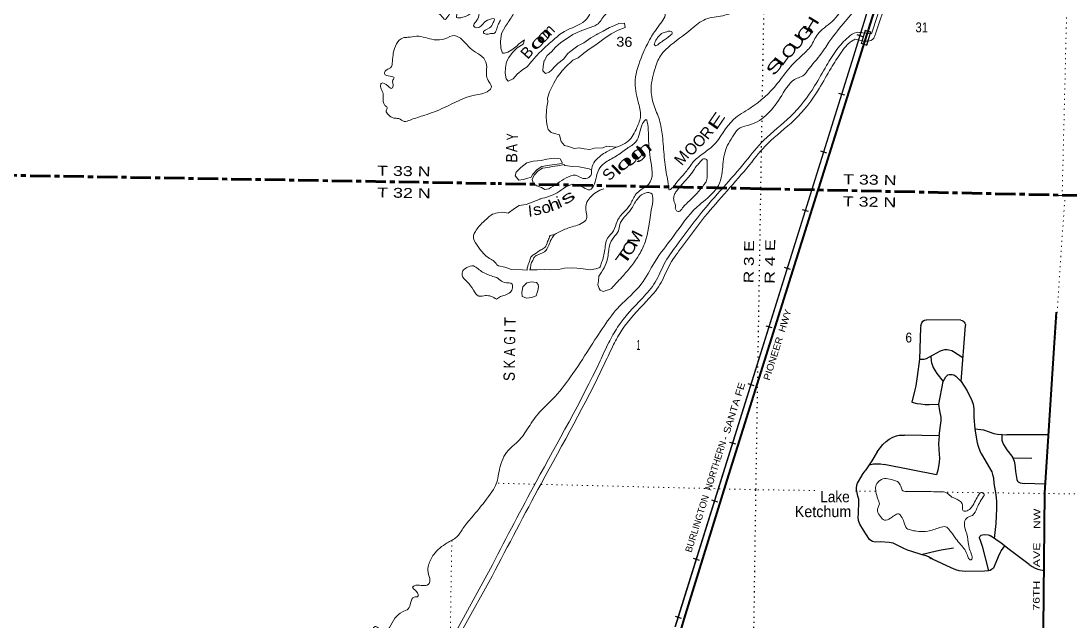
# Model space of a CAD drawing. Header units: feet. Extents: x -493433 to -244333, y 184684 to 373072.
# Drawn here: x -345872 to -327293, y 287865 to 298491 of the extents above; entities that cross this region are included whole.
import ezdxf

# ---------------------------------------------------------------- set-up
doc = ezdxf.new("R2010")
doc.units = ezdxf.units.FT
doc.header["$LTSCALE"] = 60
doc.linetypes.add('DOTTED', pattern=[1.5, 0.3, -1.2])
doc.linetypes.add('LONG_DASH_SHORT_DASH', pattern=[9.9, 6, -1.2, 1.5, -1.2])
for name, color, linetype, lineweight in [('11', 7, 'LONG_DASH_SHORT_DASH', 60), ('26', 7, 'Continuous', 40), ('27', 7, 'Continuous', 13), ('29', 7, 'Continuous', 25), ('34', 7, 'Continuous', 13), ('39', 7, 'Continuous', 13), ('41', 7, 'Continuous', 13), ('6', 7, 'DOTTED', 25), ('61', 7, 'Continuous', 13), ('7', 7, 'DOTTED', 13)]:
    doc.layers.add(name, color=color, linetype=linetype, lineweight=lineweight)

msp = doc.modelspace()

# ---------------------------------------------------------------- linework, layer by layer
at = {"layer": '11'}
for p, q in [((-357590, 295950.95), (-337420.62, 295612.17)), ((-332774.37, 295520.98), (-337420.62, 295612.17)), ((-332774.37, 295520.98), (-327432.09, 295407.62)), ((-327432.09, 295407.62), (-322046.54, 295348.07))]:
    msp.add_line(p, q, dxfattribs=at)
at = {"layer": '26'}
msp.add_line((-330943.78, 298075.01), (-330868.84, 298313.52), dxfattribs=at)
for points in [[(-330868.84, 298313.52), (-330861.42, 298337.15), (-330496.9, 299497.36), (-330492.49, 299511.37)], [(-334189.77, 287668.83), (-334170, 287755.03), (-334125.81, 287898.53), (-333363.84, 290361.45), (-331759.41, 295478.88), (-331753.48, 295497.8), (-331743.72, 295528.88), (-330951.8, 298049.46), (-330943.78, 298075.01)], [(-327790.32, 284711.62), (-327790.06, 284738.48), (-327737.23, 290133.16), (-327577.5, 292606.41), (-327533.47, 293337.26)]]:
    msp.add_lwpolyline(points, dxfattribs=at)
at = {"layer": '29'}
for p, q in [((-329227.28, 293190.57), (-329833.42, 293201.19)), ((-329223.58, 292109.24), (-329146.71, 293098.41)), ((-329612.09, 291145.23), (-330225.86, 291157.27)), ((-327674.06, 291165.01), (-328414.83, 291165.02)), ((-329656.35, 290455.33), (-330583.85, 290636.83)), ((-328305.16, 290753.25), (-327968.44, 290751.33)), ((-327727.93, 290289.55), (-328103.22, 290302.35)), ((-329777.72, 288989.73), (-329753.21, 288974.79))]:
    msp.add_line(p, q, dxfattribs=at)
for points in [[(-327563.28, 295407.32), (-324761.95, 295377.93), (-324753.7, 295377.85)], [(-329932.63, 293101.32), (-329920.43, 293143.59), (-329896.97, 293175.6), (-329869.25, 293194.8), (-329833.42, 293201.19)], [(-329227.28, 293190.57), (-329205.72, 293186.53), (-329193.19, 293179.86), (-329175.33, 293167.32), (-329165.46, 293156.39), (-329155.6, 293141.72), (-329151.33, 293129.98), (-329147.07, 293114.51), (-329146.71, 293098.41)], [(-329932.63, 293101.32), (-329938.49, 293065.36), (-329960.92, 292499.87), (-330000.45, 292193.87)], [(-329962.29, 292500.01), (-329907.91, 292500.01), (-329878.05, 292504.28), (-329836.47, 292516.01), (-329779.95, 292541.62), (-329588.01, 292651.5), (-329553.88, 292664.31), (-329508.03, 292671.77), (-329467.51, 292671.77), (-329436.58, 292667.51), (-329388.6, 292654.7), (-329354.48, 292637.63), (-329190.26, 292532.01)], [(-329758.08, 292554.96), (-329750.62, 292472.81), (-329745.29, 292435.47), (-329736.76, 292409.86), (-329723.96, 292374.66), (-329714.36, 292355.45), (-329683.44, 292297.84), (-329650.38, 292250.9), (-329538.41, 292107.94)], [(-330000.45, 292193.87), (-330026.27, 292030.59), (-330041.2, 291958.05), (-330097.21, 291742.03), (-330003.88, 291720.14), (-329934.57, 291708.4), (-329859.92, 291702), (-329787.41, 291698.8), (-329615.73, 291704.13)], [(-329612.09, 291145.23), (-329584.8, 291326.46), (-329574.14, 291409.67), (-329576.27, 291473.68), (-329597.6, 291588.9), (-329615.73, 291704.13), (-329538.41, 292107.94), (-329493.09, 292190.61), (-329456.84, 292222.62), (-329433.38, 292231.15), (-329409.92, 292233.29), (-329382.19, 292231.15), (-329350.2, 292222.62), (-329313.95, 292199.15), (-329223.58, 292109.24), (-329113.47, 291938.83), (-329034.56, 291772.4), (-329011.1, 291704.12), (-328998.31, 291623.04), (-328996.17, 291471.55), (-328979.51, 291267.43)], [(-330705.86, 290858.85), (-330609.41, 290991.08), (-330551.83, 291046.55), (-330494.25, 291087.09), (-330432.41, 291119.09), (-330366.3, 291142.56), (-330317.25, 291155.36), (-330285.26, 291155.36), (-330225.86, 291157.27)], [(-329612.09, 291145.23), (-329619.99, 291005.33), (-329609.32, 290813.29), (-329605.06, 290755.68), (-329611.45, 290672.47), (-329632.78, 290535.91), (-329656.35, 290455.33)], [(-328979.51, 291267.43), (-328872.47, 291258.17), (-328823.42, 291249.64), (-328725.31, 291213.37), (-328640.01, 291187.76), (-328578.16, 291177.09), (-328494.98, 291166.42), (-328414.83, 291165.02)], [(-328979.51, 291267.43), (-328949.25, 291085.35), (-328935.92, 291019.74), (-328919.39, 290963.73), (-328883.66, 290863.98), (-328861.81, 290820.77), (-328680.53, 290504.98), (-328663.46, 290458.05), (-328650.67, 290400.43), (-328644.27, 290300.14), (-328608.02, 290103.84)], [(-328503.34, 291166.93), (-328500.31, 291065.08), (-328491.78, 291035.21), (-328472.59, 290988.26), (-328412.87, 290898.65), (-328323.3, 290785.56), (-328305.16, 290753.25), (-328280.64, 290693.81), (-328267.85, 290634.07), (-328257.18, 290514.58), (-328233.72, 290371.62), (-328225.19, 290343.88), (-328210.26, 290328.94), (-328178.27, 290311.87), (-328139.88, 290307.61), (-328103.22, 290302.35)], [(-330705.86, 290858.85), (-330804.87, 290701.43), (-330923.98, 290526.79)], [(-330852.65, 290630.04), (-330772.55, 290648.65), (-330706.44, 290650.78), (-330648.86, 290646.52), (-330583.85, 290636.83)], [(-329926.88, 289044.82), (-330097.16, 289094.06), (-330172.24, 289122.09), (-330250.71, 289155.94), (-330423.46, 289241.29), (-330498.11, 289254.09), (-330653.8, 289266.89), (-330743.37, 289262.62), (-330790.29, 289271.16), (-330820.53, 289290.64), (-330841.47, 289309.57), (-330952.38, 289471.73), (-331016.72, 289580.8), (-331027.38, 289610.67), (-331037.68, 289644.56), (-331044.44, 289696.01), (-331039.82, 289768.32), (-331031.29, 289979.55), (-331034.85, 290021.38), (-331050.48, 290075.57), (-331073.24, 290196.34), (-331073.94, 290220.66), (-331066.84, 290271.01), (-331056.18, 290305.15), (-331037.68, 290335.89), (-330956.64, 290478.84), (-330923.98, 290526.79)], [(-328608.02, 290103.84), (-328597.35, 289983.29), (-328595.21, 289859.53), (-328605.88, 289590.68), (-328635.26, 289328.16)], [(-328889.27, 289314.67), (-328893.79, 289343.19), (-328888.46, 289364.53), (-328869.27, 289382.66), (-328844.74, 289392.27), (-328798.89, 289396.53), (-328745.57, 289391.2), (-328719.98, 289382.66), (-328699.85, 289372.02)], [(-328889.27, 289314.67), (-328848.8, 289192.02), (-328738.71, 288754.28)], [(-328017.52, 288867.13), (-328373.31, 289130.61), (-328510.93, 289243.74), (-328699.85, 289372.02)], [(-328453.09, 289196.43), (-328512.03, 289114.88), (-328530.69, 289079.14), (-328563.22, 289003.92), (-328633.6, 288831.09), (-328650.12, 288803.89), (-328682.65, 288777.75), (-328709.84, 288761.22), (-328738.71, 288754.28), (-328810.61, 288747.88), (-329145.45, 288741.48), (-329201.96, 288745.74), (-329254.22, 288754.28), (-329315, 288770.28), (-329399.24, 288805.49), (-329727.68, 288963.38), (-329797.52, 289001.24), (-329842.85, 289018.86), (-329926.88, 289044.82)], [(-329926.88, 289044.82), (-329658.89, 289106.86), (-329574.65, 289123.93), (-329353.91, 289162.34)], [(-328017.52, 288867.13), (-327961.27, 288828.42), (-327909.55, 288802.27), (-327864.23, 288785.74), (-327815.18, 288772.94), (-327747.46, 288761.73)]]:
    msp.add_lwpolyline(points, dxfattribs=at)
at = {"layer": '34', "lineweight": 25}
for p, q in [((-331068.97, 298249.99), (-330963.2, 298217.61)), ((-331393.67, 297214.23), (-331288.1, 297181.22)), ((-331711.13, 296190.09), (-331605.56, 296157.08)), ((-332037.63, 295154.55), (-331932.06, 295121.54)), ((-332355.09, 294130.41), (-332249.52, 294097.4)), ((-332681.59, 293094.87), (-332576.02, 293061.86)), ((-332999.05, 292070.73), (-332893.48, 292037.72)), ((-333325.55, 291035.19), (-333219.98, 291002.18)), ((-333643.01, 290011.05), (-333537.44, 289978.04)), ((-333969.5, 288975.51), (-333863.93, 288942.5)), ((-334286.97, 287951.37), (-334181.4, 287918.36))]:
    msp.add_line(p, q, dxfattribs=at)
msp.add_lwpolyline([(-327892.75, 323859.95), (-329332.79, 306134.27), (-329520.85, 303915.1), (-329541.77, 303666.44), (-329564.52, 303454.13), (-329592.56, 303225.83), (-329615.29, 303069.56), (-329623.61, 303021.19), (-329650.04, 302872.15), (-329679.24, 302722.97), (-329712.01, 302573.9), (-329746.23, 302426.15), (-329782.96, 302279.09), (-329823.29, 302132.13), (-331104.9, 297946.09), (-334288.13, 287764.65)], dxfattribs=at)
at = {"layer": '34'}
msp.add_lwpolyline([(-329824.35, 302132.44), (-331105.96, 297946.42), (-334289.19, 287764.97)], dxfattribs=at)
at = {"layer": '39'}
for p, q in [((-330810.14, 298266.63), (-330530.9, 299104.16)), ((-330742.59, 298244.11), (-330466.57, 299071.96)), ((-330810.14, 298266.63), (-330965.06, 298280.09))]:
    msp.add_line(p, q, dxfattribs=at)
for points in [[(-337292.28, 298396.96), (-337363.26, 298272.43), (-337376.59, 298133.28), (-337375.13, 298008.17), (-337343.83, 297923.66), (-337308.67, 297922.37), (-337250.4, 297936.9), (-337181.21, 297978.13), (-337084.41, 298051.7), (-337058.97, 298079.94), (-336951.79, 298155.2), (-336978.26, 298079.06), (-337083.15, 298014.13), (-337165.55, 297935.88), (-337229.56, 297846.52), (-337274.74, 297766.9), (-337289.38, 297663.23), (-337295.53, 297569.67), (-337279.14, 297464.86), (-337242.76, 297423.92), (-337156.94, 297468.71), (-337084.87, 297547.35), (-336981.61, 297633.18), (-336906.12, 297678.34), (-336827.5, 297773.59)], [(-335708.62, 298405.54), (-335825.42, 298363.97), (-335969.43, 298308.82), (-336101.07, 298251.12), (-336193.55, 298185.74), (-336311.11, 298108.77), (-336408.08, 298026.88), (-336478.12, 297946.08), (-336552.03, 297877.93), (-336602.5, 297792.06)], [(-336390.62, 297708.83), (-336362.37, 297735.66), (-336261.35, 297813.24), (-336186.68, 297916.79), (-336127.7, 297964.65), (-336007.8, 298054.03), (-335901.11, 298106.39), (-335779.23, 298191.54), (-335684.95, 298244.35), (-335657.57, 298266.27), (-335561.45, 298308.6), (-335448.25, 298375.3), (-335375.1, 298408.05), (-335281.13, 298446.29), (-335185.81, 298451.13), (-335172.99, 298373.54), (-335296.13, 298325.96), (-335421.61, 298265.95), (-335547.76, 298174.71), (-335692.84, 298069.57), (-335806.22, 297994.53), (-335900.9, 297922.98), (-336002.01, 297841.24), (-336096.11, 297796.76), (-336235.47, 297668.48), (-336276.07, 297620.18)], [(-336602.5, 297792.06), (-336603.59, 297790.21), (-336626.46, 297688.92), (-336628.2, 297607.7), (-336581.57, 297562.23), (-336518.98, 297584.94), (-336476.81, 297620.91), (-336419.54, 297685.5), (-336394.97, 297708.83)], [(-336280.42, 297620.18), (-336307.79, 297587.61), (-336378.06, 297496.4), (-336434.15, 297390.08), (-336483.82, 297293.95), (-336509.93, 297234.47), (-336545.39, 297125.31), (-336542.68, 297058.52), (-336561.11, 296971.66), (-336562.67, 296898.77), (-336568.95, 296798.96), (-336566.77, 296707.18), (-336555.84, 296638), (-336532.45, 296570.45), (-336483.88, 296518.65), (-336424.3, 296497.71), (-336333.74, 296473.54), (-336326.05, 296446.16), (-336307.24, 296357.94), (-336244.55, 296288.95), (-336166.36, 296267.32), (-336075.98, 296234.83), (-335986.82, 296241.98), (-335900.18, 296228.38), (-335799.01, 296216.33), (-335713.67, 296238.21), (-335564.49, 296245.24), (-335497.59, 296276.13), (-335332.88, 296257.54)], [(-336282.04, 295974.27), (-336320.1, 296047.87), (-336427.47, 296060.15), (-336556.19, 296041.95), (-336660.1, 296022.83), (-336803.17, 296011.41), (-336915.66, 295978.02), (-337020.9, 295896.43), (-337101.28, 295816.02), (-337117.19, 295749.91), (-337056.7, 295674.74), (-336977.89, 295682.27), (-336913.28, 295702.83), (-336834.22, 295724.91)], [(-336282.04, 295974.27), (-336332.82, 295960.78), (-336464.47, 295944.95), (-336547.88, 295929.2), (-336649.49, 295915.18), (-336730.27, 295863.86), (-336808.39, 295778.62), (-336834.22, 295724.91)], [(-336256.13, 295948.09), (-336326.78, 295929.32), (-336459.59, 295913.35), (-336542.73, 295897.65), (-336638.23, 295884.48), (-336709.57, 295839.16), (-336781.64, 295760.52), (-336817.74, 295685.42)], [(-335765.78, 295858.14), (-335810.51, 295872.86), (-335868.2, 295885.4), (-335987.76, 295908.55), (-336101.42, 295916.88), (-336237.71, 295932.31), (-336256.13, 295948.09)], [(-336817.74, 295685.42), (-336795.28, 295606.79), (-336733.9, 295573.28), (-336655.93, 295541.24), (-336596.62, 295507.8), (-336525.16, 295516.71)], [(-336667.28, 295342.76), (-336818.75, 295284.61), (-336927.32, 295240.66), (-337047.73, 295224.24), (-337133.78, 295169.04), (-337241.09, 295087.53), (-337335.92, 295105.59), (-337429.19, 295095.88)], [(-337443.08, 294175.53), (-337416.34, 294154), (-337303.04, 294129), (-337183.79, 294091.28), (-336987.3, 294084.07), (-336909.37, 294081.32)], [(-336862.9, 294082.09), (-336730.61, 294085.07), (-336591.86, 294088.32), (-336486.38, 294084.45), (-336353.78, 294090), (-336245.61, 294115.21), (-336100.6, 294120.31), (-335953.89, 294108.68), (-335792.96, 294084.02), (-335693.28, 294099.12), (-335619.87, 294124.95)], [(-335635.45, 293972.27), (-335645.02, 293887.71), (-335653.73, 293815.81), (-335631.96, 293752.62), (-335616.71, 293724.3), (-335562.27, 293700.33), (-335507.83, 293715.58), (-335451.22, 293735.19), (-335416.29, 293754.71)], [(-340124, 286623.95), (-338253, 287609.95), (-338198, 287667.95), (-338137, 287735.95), (-337523.72, 288862.66)], [(-337526.37, 288660.24), (-338054, 287716.95), (-338116, 287634.95), (-338173, 287570.95), (-337594, 287555.95), (-337594, 287534.95), (-337643, 287501.95), (-338242, 287518.95), (-340086, 286545.95)]]:
    msp.add_lwpolyline(points, dxfattribs=at)
msp.add_lwpolyline([(-336713.4, 293826.01), (-336741.59, 293862.47), (-336834.58, 293870.05), (-336913.62, 293852.11), (-336985.46, 293783.89), (-337004.19, 293682.45), (-336993.25, 293613.27), (-336913.13, 293585.32), (-336832.24, 293592.77), (-336748.79, 293623.06), (-336715.72, 293717.72), (-336703.95, 293783.98)], close=True, dxfattribs=at)
for points in [[(-330114.98, 305024.53), (-330214.18, 304763.65), (-330463.49, 304569.89), (-330831.14, 304414.46), (-331472.09, 304435.25), (-331762.86, 304413.85), (-331931.77, 304323.77), (-332099.24, 304080.18), (-332271.15, 303812.43), (-332306.11, 303653.47), (-332325.86, 303439.73), (-332339.94, 303203.67), (-332073.06, 302647.89), (-331861.85, 302258.63), (-331791.96, 301859.62), (-331939.34, 301492.5), (-332072.99, 301222.09), (-332124.48, 300920.02), (-332177.86, 300626.06), (-332224.13, 300394.58), (-332236.09, 300164.55), (-332245.04, 299754.73), (-332341.02, 299445.33), (-332488.81, 299173.13), (-332533.96, 299127.44), (-332919.48, 298869.31), (-333190.76, 298688.04), (-333442.57, 298585.2), (-333746.11, 298523.62), (-334001.2, 298346.12), (-334412.01, 298023.79), (-334529.05, 297900.53), (-334635.83, 297668.04), (-334710.6, 297301.73), (-334665.18, 297006.12), (-334564.82, 296739.89), (-334511.1, 296458.28), (-334479.19, 296080.09), (-334430.66, 295729.9), (-334403.22, 295563.84), (-334388.19, 295498.96), (-334349.47, 295522.55), (-334250.65, 295642.07), (-334079.56, 295839.7), (-333964.36, 295994.76), (-333812.88, 296127.54), (-333616.67, 296281.79), (-333251.82, 296748.28), (-332958.05, 296947.35), (-332476.78, 297381.6), (-332241.82, 297680.61), (-332046.94, 297875.28), (-331884.73, 298046.25), (-331762.19, 298256.26), (-331510.38, 298478.25), (-331262.64, 298817.43), (-331102.07, 299129.8), (-331028.43, 299429.49), (-331019.48, 299720.15), (-330992.25, 300137.74), (-330882.35, 300553.95), (-330748.13, 300977.84), (-330661.37, 301337.89), (-330541.05, 301774.12), (-330405.33, 302167.69), (-330337.63, 302473.53), (-330272.98, 302599.68), (-330097.07, 302746.19), (-329993.94, 302881.8), (-329916.2, 303185.45), (-329783.31, 303649.75), (-329723.23, 304101.13), (-329765.61, 304457.27), (-329927.68, 304770.99), (-330022.24, 304903.83), (-330101.27, 305000.07), (-330121.13, 305018.58)], [(-329517.94, 304788.34), (-329513.08, 304628.85), (-329533.28, 304514.4), (-329586.07, 304341.18), (-329610.61, 304202.24), (-329724.36, 303438.74), (-329816.28, 303131.28), (-329866.82, 302885.74), (-329825.27, 302600.29), (-329826.98, 302380.19), (-329931.2, 302179.97), (-330144.63, 301842.23), (-330309.37, 301521.85), (-330391.62, 301190), (-330536.3, 300863.23), (-330612.37, 300658.51), (-330667.83, 300479.69), (-330738.94, 300329.41), (-330770, 300162.31), (-330755.58, 299822.79), (-330778.3, 299433.39), (-330858.26, 299117.66), (-331274.36, 298482.39), (-331544.32, 298141.55), (-331695.28, 297919.9), (-331940.46, 297612.98), (-332026.75, 297519.5), (-332128.3, 297476.76), (-332399.66, 297172.3), (-332965.06, 296652.61), (-333135.37, 296598.91), (-333248.4, 296473.56), (-333402.72, 296173.21), (-333453.05, 295820.62), (-333498.78, 295621.45), (-333600.23, 295465.62), (-333901.24, 295195.99), (-334315.3, 294681.85), (-334651.89, 294216.91), (-334886.27, 293833.07), (-335272.06, 293439.64), (-335546.22, 293088.77), (-335809.2, 292683.19), (-336138.2, 292189.85), (-336455.41, 291797.3), (-336687.26, 291562.86), (-336879.24, 291301.5), (-337071.18, 291042.16), (-337212.44, 290917.29), (-337319.7, 290775.69), (-337385.21, 290599.06), (-337420.34, 290430.01), (-337454.92, 290293.26), (-337503.71, 290193.77)], [(-337336.45, 301215.56), (-337441, 301109.95), (-337671, 301021.95), (-337868, 300943.95), (-337985, 300762.95), (-338105, 300559.95), (-338293, 300190.95), (-338451, 299870.95), (-338529, 299713.95), (-338571, 299443.95), (-338594, 299099.95), (-338699, 298935.95), (-338860, 298822.95), (-338966, 298752.95), (-338972, 298722.95), (-338764, 298742.95), (-338589, 298679.95), (-338436, 298592.95), (-338361, 298518.95), (-338295, 298596.95), (-338204, 298739.95), (-338173, 298827.95), (-338139, 298965.95), (-338118, 299035.95), (-338101, 299049.95), (-338096, 298970.95), (-338106, 298806.95), (-338126, 298671.95), (-338156, 298554.95), (-338047, 298555.95), (-337884, 298646.95), (-337800, 298774.95), (-337808, 298904.95), (-337807, 299029.95), (-337719, 299075.95), (-337579, 299136.95), (-337533, 299261.95), (-337582, 299382.95), (-337698, 299491.95), (-337818, 299600.95), (-337867, 299738.95), (-337812, 299881.95), (-337727, 300106.95), (-337671, 300200.95), (-337543, 300257.95), (-337430, 300256.95), (-337368, 300213.95), (-337384, 300181.95), (-337516, 300150.95), (-337621, 300119.95), (-337687, 300019.95), (-337752, 299839.95), (-337786, 299723.95), (-337687, 299578.95), (-337559, 299459.95), (-337480, 299355.95), (-337475, 299219.95), (-337501, 299072.95), (-337601, 299037.95), (-337710, 298984.95), (-337718, 298887.95), (-337742, 298735.95), (-337764, 298586.95), (-337816, 298477.95), (-337855, 298405.95), (-337803, 298370.95), (-337662, 298469.95), (-337540, 298527.95), (-337492, 298528.95), (-337507, 298462.95), (-337577, 298369.95), (-337683, 298282.95), (-337641, 298259.95), (-337554, 298266.95), (-337483, 298277.95), (-337446, 298354.95), (-337412, 298440.95), (-337377.57, 298513.33)], [(-335708.62, 298405.54), (-335671.15, 298426.37), (-335533.69, 298595.85), (-335323.16, 298761.98), (-335201.71, 298907.38), (-335088.95, 299135.73), (-334991.87, 299271.44), (-334883.95, 299332.25), (-334743.27, 299303.64), (-334630.33, 299184.63), (-334549.25, 299090.37), (-334507.66, 298926.1), (-334519.93, 298797.05), (-334525.05, 298732.51), (-334474, 298650.88), (-334566.71, 298416.14), (-334719.72, 298192.5), (-334868.06, 297888.01), (-334992.55, 297443.77), (-334942.55, 297061.24), (-334898.4, 296810.08), (-334962.37, 296605.15), (-335113.61, 296367.35), (-335402.43, 296222.72), (-335599.97, 296108.88), (-335763.21, 295877.34), (-335779.37, 295756.44), (-335867.06, 295699.33), (-336051.58, 295758.96), (-336213.69, 295713.2), (-336372.66, 295614.87), (-336525.16, 295516.71)], [(-337292.28, 298396.96), (-337161.13, 298596.75), (-337048.78, 298800.87), (-336916.95, 298964.27), (-336758.32, 299042.41), (-336541.95, 299077.17), (-336295.57, 299097.29), (-336134.05, 299108.74), (-336009.52, 299058.69), (-335952.16, 299033.59), (-335816.35, 298933.79), (-335781.36, 298856.47), (-335787, 298642.49), (-335882.2, 298498.67), (-336248.48, 298304.85), (-336460.51, 298140.93), (-336686.97, 297931.76), (-336827.5, 297773.59)], [(-339279, 297919.95), (-339222, 298084.95), (-339104, 298192.95), (-339019, 298201.95), (-338865, 298221.95), (-338555, 298159.95), (-338363, 298177.95), (-338192, 298231.95), (-338056, 298157.95), (-337944, 298036.95), (-337823, 297938.95), (-337676, 297831.95), (-337624, 297678.95), (-337626, 297519.95), (-337579, 297407.95), (-337542, 297309.95), (-337585, 297257.95), (-337840, 297178.95), (-338374, 296958.95), (-338721, 296822.95), (-338979, 296736.95), (-339086, 296713.95), (-339178, 296761.95), (-339271, 296770.95), (-339369, 296832.95), (-339403, 296899.95), (-339388, 296958.95), (-339426, 296995.95), (-339456, 297149.95), (-339473, 297248.95), (-339502, 297329.95), (-339492, 297386.95), (-339369, 297336.95), (-339303, 297298.95), (-339280, 297363.95), (-339291, 297430.95), (-339264, 297484.95), (-339333, 297513.95), (-339433, 297559.95), (-339424, 297601.95), (-339325, 297661.95), (-339293, 297777.95), (-339279, 297919.95)], [(-330965.06, 298280.09), (-331075.96, 298289.24), (-331218.53, 298206.8), (-331423.96, 297984.04), (-331606.23, 297700.3), (-331816.01, 297340.28), (-332242.6, 296800.1), (-332715.54, 296381.87), (-333038.56, 296003.55), (-333836.73, 295075.76), (-334269.88, 294505.39), (-334478.91, 294189.79), (-334637.63, 293867.29), (-334866.27, 293584.33), (-335306.61, 293066.6), (-335462.46, 292794.54), (-335617.19, 292469.96), (-336746.41, 290331.93), (-337523.72, 288862.66)], [(-334657.12, 298078.36), (-334617.24, 298170.6), (-334574.02, 298222.39), (-334528.84, 298270.1), (-334463.95, 298291.23), (-334356.82, 298305.6), (-334341, 298287.16), (-334374.18, 298233.19), (-334502.84, 298138.4), (-334594.73, 298071.26), (-334633.37, 298051.71), (-334657.12, 298078.36)], [(-330742.59, 298244.11), (-330767.62, 298187.8), (-331101.07, 298168.42)], [(-331100.36, 298168.46), (-331163.29, 298132.43), (-331349.04, 297931.02), (-331524.16, 297658.4), (-331736.92, 297293.26), (-332175.55, 296737.84), (-332650.24, 296318.06), (-332967.88, 295946.05), (-333763.78, 295020.89), (-334192.33, 294456.59), (-334394.91, 294150.72), (-334556.18, 293823.03), (-334794.3, 293528.34), (-335228.35, 293018.01), (-335376.34, 292759.67), (-335530.17, 292436.97), (-336660.57, 290296.7), (-337526.37, 288660.24)], [(-336682.77, 295339.05), (-336673.74, 295341.2), (-336377.47, 295449.35), (-336220.46, 295551.74), (-336108.78, 295596.33), (-335908.03, 295542.49), (-335799.81, 295502.32), (-335717.32, 295610), (-335636.75, 295858.27), (-335539.76, 295972.57), (-335331.97, 296096.34), (-335138.05, 296234.47), (-334984.79, 296353.08), (-334915.69, 296503.4), (-334862.39, 296674.17), (-334806.76, 296743.92), (-334766.71, 296607.95), (-334753.48, 296294.62), (-334726.51, 296067.06), (-334759.6, 295598.06), (-334820.93, 295548.59), (-334994.76, 295406.08), (-335086.44, 295231.91), (-335197.5, 295104.52), (-335315.19, 294942.9), (-335378.54, 294774.31), (-335481.53, 294646.78), (-335535.97, 294409.38), (-335598.23, 294186.25), (-335623.58, 294121.61)], [(-334212.03, 295540.45), (-334119.46, 295647.96), (-334049.58, 295725.56), (-333960.88, 295843.23), (-333900.9, 295931.09), (-333841.34, 295994.72), (-333781.92, 296050.28), (-333733.74, 296037.36), (-333719.22, 295942.2), (-333720.86, 295845.29), (-333718.67, 295736.2), (-333738.35, 295645.65), (-333783.8, 295581.78), (-333843.56, 295506.03), (-333960.74, 295374.7), (-334093.94, 295249.69), (-334155.62, 295180.03), (-334221.19, 295118.52), (-334249.35, 295123.03), (-334280.96, 295161.93), (-334281.88, 295226.57), (-334308.74, 295307.8), (-334307.41, 295386.54), (-334282.12, 295450.74), (-334238.82, 295506.57), (-334212.03, 295540.45)], [(-336428.35, 294707.01), (-336289.99, 294779.42), (-336080.97, 294856.71), (-335949.1, 294902.98), (-335854.86, 294990.27), (-335862.99, 295105.52), (-335847.89, 295282.99), (-335775.65, 295380.74), (-335681.54, 295459.95), (-335551.45, 295520.39)], [(-335636.31, 293970.51), (-335483.68, 294281.28), (-335447.53, 294510.9), (-335370.31, 294665.12), (-335289.83, 294772.83), (-335265.74, 294885.52), (-335180.72, 295023.45), (-335071.68, 295150.89), (-334961.72, 295332.83), (-334849.16, 295429.91), (-334751.98, 295452.52), (-334749.96, 295452.49), (-334708.85, 295140.79), (-334818, 294573.85), (-334923.82, 294354.74), (-335202.32, 293985.77), (-335416.29, 293754.71)], [(-337429.19, 295095.88), (-337546.11, 295052.87), (-337609.32, 295001), (-337761.59, 294850.27), (-337823.44, 294765.01), (-337856.07, 294691.18), (-337795.57, 294520.14), (-337745.29, 294451.6), (-337699.42, 294394.56), (-337637.15, 294332.26), (-337552.25, 294271.84), (-337509.57, 294247.04), (-337443.08, 294175.53)], [(-336428.35, 294707.01), (-336509.58, 294674.03), (-336511.13, 294668.86), (-336545.39, 294583.75), (-336593.5, 294481.55), (-336666.56, 294435.96), (-336774.62, 294363.81), (-336832.19, 294319.93), (-336858.46, 294258.13), (-336897.56, 294151.38), (-336909.39, 294081.18)], [(-336862.9, 294082.09), (-336854.65, 294092.53), (-336850.3, 294106.69), (-336835.08, 294199.3), (-336800.21, 294267.93), (-336770.54, 294317.63), (-336716.76, 294351.69), (-336572.18, 294430.71), (-336524.27, 294520.79), (-336478.07, 294629.07), (-336428.35, 294707.01)], [(-337446.43, 293950.1), (-337541, 293975.95), (-337696, 294042.95), (-337776, 294100.95), (-337860, 294153.95), (-337973, 294122.95), (-338047, 294064.95), (-338058, 293988.95), (-337967, 293869.95), (-337859, 293724.95), (-337764, 293620.95), (-337644, 293627.95), (-337546, 293614.95), (-337452.71, 293563.75)], [(-337446.43, 293950.1), (-337408.39, 293921.17), (-337307.82, 293861.35), (-337175.23, 293830.87), (-337166.28, 293764.07), (-337203.87, 293687.96), (-337299.52, 293637.04), (-337378.59, 293612.11), (-337452.71, 293563.75)], [(-330731.53, 290160.9), (-330731.98, 290253.8), (-330682.15, 290337.79), (-330580.49, 290386.58), (-330453.72, 290370.33), (-330323.63, 290311.62), (-330284.6, 290234.22), (-330253.37, 290173.11), (-330168.93, 290157.57), (-329971.29, 290158.31), (-329753.51, 290156.7), (-329584.19, 290151.85), (-329491.62, 290140.21), (-329406.02, 290074.16), (-329314, 290030.21), (-329248.12, 289990.74), (-329204.58, 289941.55), (-329199.7, 289872.8), (-329186.54, 289816.03), (-329138.26, 289809.17), (-329058.84, 289854.29), (-328982.23, 289972.17), (-328924, 290076.21), (-328904.69, 290109.13)], [(-337503.27, 290194.25), (-337752, 289861.95), (-338044, 289501.95), (-338157, 289351.95), (-338324, 289246.95), (-338562, 289044.95), (-338652, 288859.95), (-338663, 288728.95), (-338629, 288578.95), (-338652, 288518.95), (-338783, 288495.95), (-338909, 288486.95), (-338935, 288466.95), (-338872, 288393.95), (-338847, 288295.95), (-338909, 288288.95), (-338971, 288182.95), (-339013, 288081.95), (-339117, 288024.95), (-339251, 287912.95), (-339346, 287748.95), (-339436, 287678.95), (-339526, 287727.95), (-339602, 287769.95), (-339671, 287598.95), (-339715, 287485.95), (-339748, 287449.95), (-339795, 287383.95), (-339897, 287303.95), (-339959, 287171.95), (-340042, 287016.95), (-340122, 286904.95), (-340166, 286805.95), (-340208, 286707.95), (-340249, 286618.95), (-340219, 286595.95), (-340124, 286623.95)], [(-328814.38, 290087.84), (-328941.67, 289866.48), (-329020.5, 289736.52), (-329109.93, 289695.6), (-329161.7, 289615.68), (-329136.14, 289457.73), (-329095.16, 289257.12), (-329073.02, 289135.57), (-329032.56, 289023.82), (-329043.91, 288949.29), (-329075.99, 288959.92), (-329111.12, 289029.17), (-329224.91, 289216.87), (-329315.88, 289323.4), (-329361.15, 289388.78), (-329426.25, 289474.69), (-329495.82, 289534.42), (-329602.95, 289520.05), (-329811.74, 289456.89), (-329973.16, 289451.5), (-330097.86, 289471.76), (-330181.99, 289505.47), (-330234.51, 289619.45), (-330281.29, 289715.14), (-330328.89, 289762.39), (-330404, 289733.35), (-330475.38, 289686.07), (-330580.8, 289653.5), (-330650.37, 289713.22), (-330703.1, 289815.08), (-330691.96, 289877.5), (-330668.72, 289939.72), (-330695.55, 290022.97), (-330729.58, 290156.82)], [(-328904.69, 290109.13), (-328893.48, 290125.74), (-328873.76, 290137.39), (-328851.34, 290138.29), (-328839.69, 290134.7), (-328819.97, 290120.36), (-328814.59, 290104.23), (-328814.38, 290087.84)]]:
    msp.add_spline(points, degree=3, dxfattribs=at)
at = {"layer": '6'}
msp.add_line((-332752.04, 296811.46), (-332774.37, 295520.98), dxfattribs=at)
for points in [[(-332714.39, 298987.38), (-332734.86, 297804.32), (-332746.34, 297141.1)], [(-332774.37, 295520.98), (-332860.54, 290190.83), (-332939.25, 284824.2), (-333023.95, 279461.71), (-333058.06, 277956.78)]]:
    msp.add_lwpolyline(points, dxfattribs=at)
at = {"layer": '61'}
for points in [[(-330943.78, 298075.01), (-330994.34, 298090.86), (-330919.57, 298329.42), (-330868.84, 298313.52)], [(-330871.23, 298305.89), (-330914.33, 298319.39), (-330984.31, 298096.1), (-330941.39, 298082.64)], [(-330943.78, 298075.01), (-330894.14, 298059.46), (-330819.37, 298298.02), (-330868.84, 298313.52)], [(-330941.39, 298082.64), (-330899.38, 298069.49), (-330829.4, 298292.78), (-330871.23, 298305.89)]]:
    msp.add_lwpolyline(points, dxfattribs=at)
at = {"layer": '7'}
for p, q in [((-327333.08, 299452.64), (-327431.94, 295416.62)), ((-336774.31, 290288.24), (-337449.67, 290305.06)), ((-332860.54, 290190.83), (-336659.37, 290285.38)), ((-331812.99, 290176.96), (-332860.54, 290190.83)), ((-330735.21, 290162.68), (-331101.04, 290167.53)), ((-327743.12, 290123.04), (-329489.12, 290146.17)), ((-338241.79, 289292.93), (-338268.66, 287601.7))]:
    msp.add_line(p, q, dxfattribs=at)
for points in [[(-327380.41, 295407), (-327743.12, 290123.04), (-327790.3, 284713.48)], [(-306826.97, 289476.38), (-311247.61, 289829.68), (-314117.76, 289804.85), (-316737.79, 289903.09), (-322077.37, 290056.8), (-327743.12, 290123.04)]]:
    msp.add_lwpolyline(points, dxfattribs=at)

# ---------------------------------------------------------------- texts
at = {"layer": '27'}
for s, rotation, width, p in [('PIONEER  HWY', 72.593, 1.1, (-332614.3, 292117.06)), ('76TH    AVE    NW', 89.5, 1.35, (-327831.67, 288048.69))]:
    msp.add_text(s, height=120, rotation=rotation, dxfattribs=dict(at, width=width)).set_placement(p)
at = {"layer": '34', "width": 1.2}
msp.add_text(' - SANTA FE', height=120, rotation=72.638, dxfattribs=at).set_placement((-333374.78, 291007.27))
at = {"layer": '34'}
for s, p in [('NORTHERN', (-333651.57, 290165.35)), ('BURLINGTON', (-333998.48, 289070.32))]:
    msp.add_text(s, height=120, rotation=72.638, dxfattribs=at).set_placement(p)
at = {"layer": '41'}
for s, rotation, width, p in [('H', 58.543, 1.55, (-331876.17, 298241.2)), ('G', 50.213, 1.5, (-332011.59, 298092.78)), ('o', 45.931, 2, (-336761.47, 297946.75)), ('o', 45.758, 2, (-336659.01, 298052.55)), ('U', 57.575, 1.45, (-332124.18, 297945.94)), ('O', 55.002, 1.35, (-332266.62, 297795)), ('S', 51.996, 1.75, (-332542.81, 297499.56)), ('L', 54.812, 1.7, (-332397.82, 297670.64)), ('E', 55.672, 1.75, (-333563.07, 296538.19)), ('Y', 89.133, 0.7, (-337073.08, 296374.59)), ('A', 89.133, 0.8, (-337082.08, 296169.66)), ('u', 41.597, 2.05, (-335115.22, 295882.56)), ('g', 37.349, 1.85, (-335008.58, 295995.73)), ('h', 35.394, 1.75, (-334886.56, 296072.01)), ('B', 89.133, 0.95, (-337083.24, 295980.44)), ('o', 44.877, 2.05, (-335234.54, 295796.25)), ('l', 43.92, 1.8, (-335296.06, 295748.24)), ('s', 32.87, 1.85, (-336241.39, 295223.64)), ('s', 10.591, 1.15, (-336788.07, 295043.12)), ('o', 16.054, 1.1, (-336628, 295073.51)), ('h', 20.292, 1.3, (-336486.57, 295114.4)), ('i', 23.344, 1.1, (-336330.16, 295180.22)), ('M', 63.108, 1.25, (-334975.19, 294470.79)), ('T', 54.485, 1.85, (-335197.71, 294138.57)), ('O', 59.112, 1.25, (-335079.75, 294309.43)), ('G', 89.133, 0.7, (-337117.69, 292759.39)), ('A', 89.133, 0.8, (-337120.82, 292552.49)), ('K', 89.133, 0.85, (-337124.09, 292336.13)), ('S', 89.133, 0.9, (-337127.46, 292113.48))]:
    msp.add_text(s, height=200, rotation=rotation, dxfattribs=dict(at, width=width)).set_placement(p)
for s, rotation, p in [('m', 44.432, (-336556.06, 298157.87)), ('B', 47.632, (-336897.81, 297802.26)), ('R', 51.696, (-333710.01, 296376.55)), ('O', 44.774, (-334008.26, 296083)), ('O', 45.907, (-333861.21, 296227.68)), ('M', 50.195, (-334168.03, 295918.1)), ('S', 50.583, (-335441.95, 295646.13)), ('I', 5.925, (-336881.15, 295022.34)), ('T', 89.133, (-337112.76, 293085.02)), ('I', 89.133, (-337114.56, 292966.3))]:
    msp.add_text(s, height=200, rotation=rotation, dxfattribs=at).set_placement(p)
for s, width, p in [('Lake', 0.9, (-331716.22, 289967.45)), ('Ketchum', 0.95, (-332168.33, 289704.54))]:
    msp.add_text(s, height=200, dxfattribs=dict(at, width=width)).set_placement(p)
at = {"layer": '6'}
for s, rotation, width, p in [('T 33 N', 359.038, 1.35, (-339566.58, 295753.92)), ('T 33 N', 358.784, 1.35, (-331314.18, 295603.05)), ('T 32 N', 359.038, 1.35, (-339564.44, 295367.03)), ('T 32 N', 358.784, 1.35, (-331318.32, 295211.59)), ('R 3 E', 89.074, 1.3, (-332899.51, 293845.93)), ('R 4 E', 89.074, 1.35, (-332526.61, 293833.84))]:
    msp.add_text(s, height=175, rotation=rotation, dxfattribs=dict(at, width=width)).set_placement(p)
at = {"layer": '7'}
for s, width, p in [('31', 0.85, (-330031.26, 298292.32)), ('36', 1.1, (-335330.33, 298037.65)), ('1', 0.45, (-334973.37, 292667.11)), ('6', 0.9, (-330209.35, 292798.87))]:
    msp.add_text(s, height=175, rotation=359.044, dxfattribs=dict(at, width=width)).set_placement(p)

doc.saveas('drawing.dxf')
